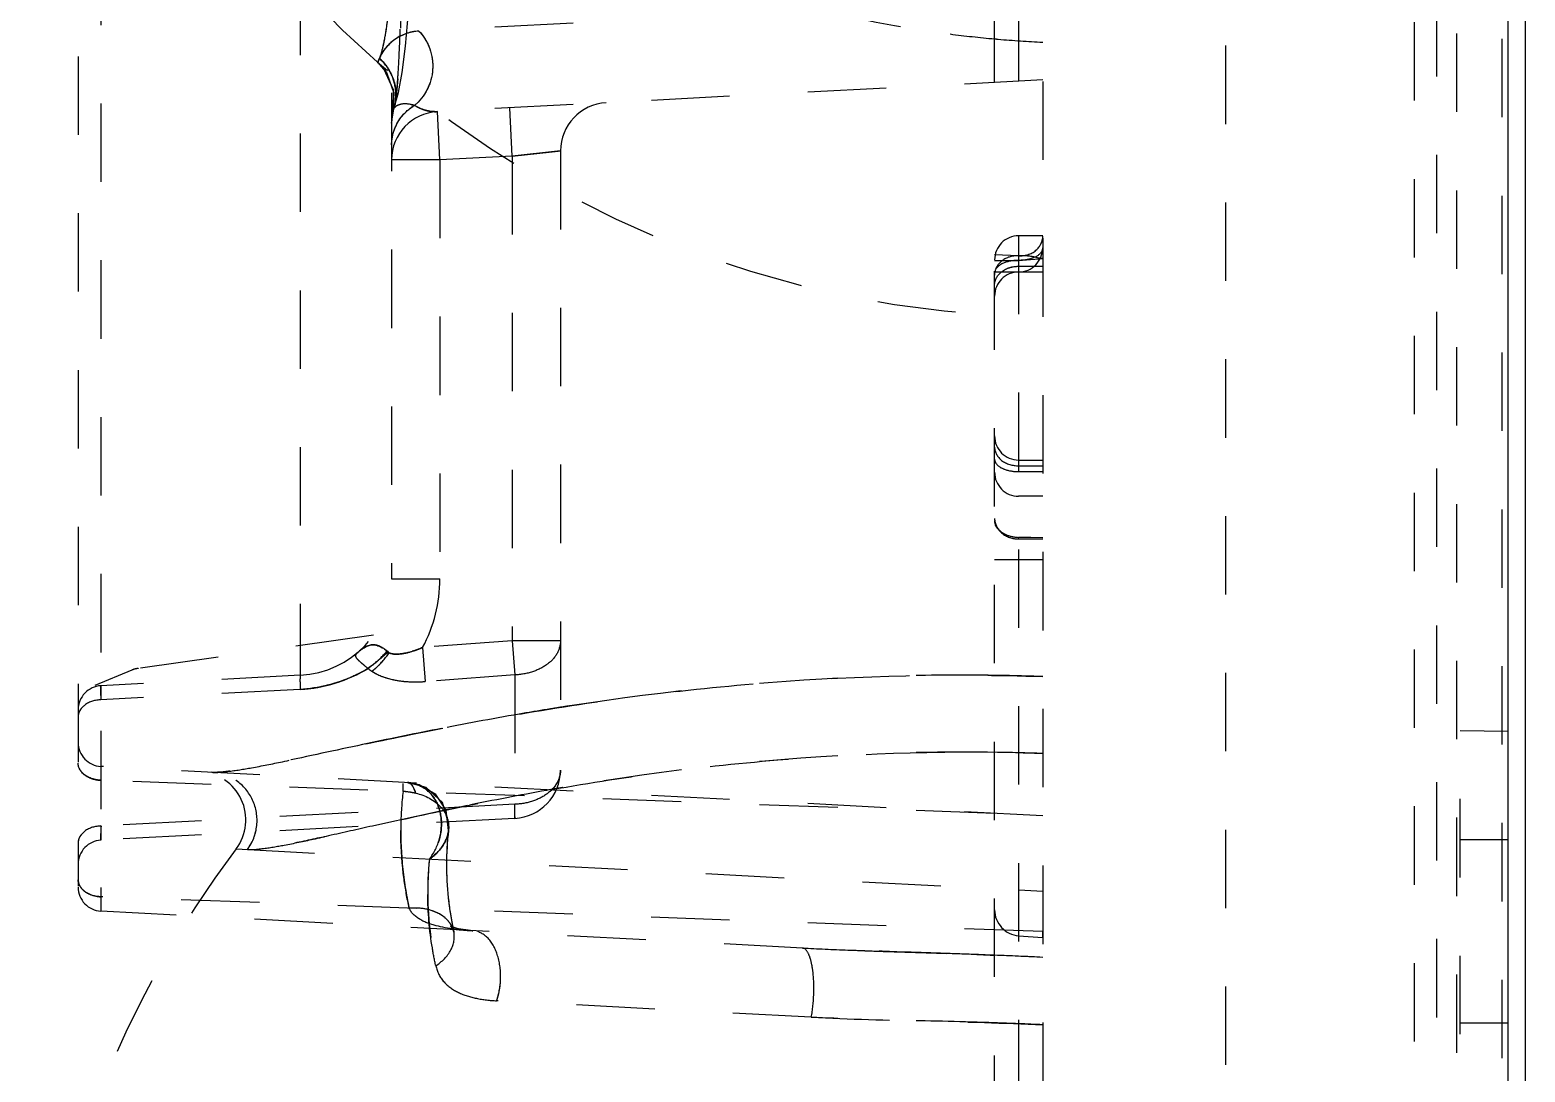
# Model space of a CAD drawing. Header units: millimetres. Extents: x -840 to 1682, y -9216 to -2117.
# Drawn here: x 212.55 to 243.7, y -6067.44 to -6045.72 of the extents above; entities that cross this region are included whole.
import ezdxf

# ---------------------------------------------------------------- set-up
doc = ezdxf.new("R2010")
doc.units = ezdxf.units.MM
doc.header["$LTSCALE"] = 16.335
doc.linetypes.add('HIDDEN', pattern=[0.2, 0.1, -0.1])
doc.layers.get('0').update_dxf_attribs({"linetype": 'CONTINUOUS'})
doc.layers.add('DEFAULT_2', color=8, linetype='HIDDEN')

msp = doc.modelspace()

# ---------------------------------------------------------------- linework, layer by layer
at = {"color": 7, "linetype": 'Continuous'}
for p, q in [((243.348, -6187.78), (243.348, -5847.78)), ((243.702, -5903.171), (243.702, -6112.384))]:
    msp.add_line(p, q, dxfattribs=at)
at = {"layer": 'DEFAULT_2', "color": 8, "linetype": 'HIDDEN'}
for p, q in [((241.875, -5901.313), (241.848, -6120.766)), ((241.39, -5901.816), (241.39, -6113.744)), ((243.225, -6112.885), (243.225, -5902.669)), ((242.273, -5911.853), (242.273, -6103.705)), ((237.461, -5912.105), (237.461, -6103.453)), ((233.652, -5916.119), (233.652, -6100.173)), ((232.647, -6046.819), (232.647, -5968.741)), ((220.084, -6011.097), (220.084, -6057.162)), ((213.552, -6020.14), (213.552, -6063.565)), ((214.028, -6021.121), (214.028, -6064.085)), ((233.149, -6035.425), (233.149, -6046.792)), ((218.179, -6041.349), (218.179, -6059.169)), ((233.652, -6045.068), (220.654, -6045.749)), ((220.225, -6047.027), (220.302, -6046.609)), ((233.652, -6046.766), (221.037, -6047.427)), ((220.139, -6047.338), (220.225, -6047.027)), ((220.084, -6047.664), (220.139, -6047.337)), ((220.11, -6047.385), (220.084, -6047.613)), ((220.139, -6047.338), (220.128, -6047.36)), ((220.139, -6047.338), (220.139, -6047.338)), ((221.089, -6048.431), (221.037, -6047.427)), ((222.597, -6048.352), (222.544, -6047.348)), ((221.089, -6048.431), (220.084, -6048.431)), ((222.597, -6048.352), (221.089, -6048.431)), ((221.089, -6048.431), (221.089, -6057.162)), ((223.602, -6048.247), (222.597, -6048.352)), ((222.597, -6048.352), (223.428, -6048.265)), ((222.597, -6048.352), (222.597, -6058.451)), ((223.428, -6048.265), (223.552, -6048.252)), ((223.552, -6048.252), (223.602, -6048.247)), ((223.602, -6048.247), (223.602, -6061.147)), ((233.149, -6050.013), (233.149, -6095.359)), ((233.652, -6050.013), (233.149, -6050.013)), ((232.647, -6094.857), (232.647, -6050.407)), ((233.149, -6050.43), (232.647, -6050.407)), ((232.647, -6050.526), (233.149, -6050.526)), ((233.149, -6050.526), (233.652, -6050.49)), ((232.647, -6050.767), (233.652, -6050.767)), ((233.149, -6050.649), (233.652, -6050.649)), ((233.149, -6054.686), (233.652, -6054.686)), ((233.149, -6054.804), (233.652, -6054.804)), ((233.149, -6054.927), (233.652, -6054.927)), ((233.652, -6055.44), (233.149, -6055.44)), ((233.401, -6056.302), (233.149, -6056.296)), ((233.149, -6056.329), (233.652, -6056.329)), ((233.652, -6056.308), (233.401, -6056.302)), ((232.647, -6056.758), (233.652, -6056.758)), ((220.084, -6057.162), (221.089, -6057.162)), ((219.705, -6058.336), (214.809, -6059.024)), ((222.597, -6058.451), (220.73, -6058.59)), ((220.73, -6058.59), (220.782, -6059.299)), ((222.597, -6058.451), (222.649, -6059.161)), ((223.602, -6058.451), (222.597, -6058.451)), ((214.672, -6059.06), (213.897, -6059.383)), ((218.179, -6059.169), (214.028, -6059.386)), ((222.649, -6059.161), (220.782, -6059.299)), ((222.649, -6059.161), (222.649, -6061.857)), ((218.179, -6059.463), (214.028, -6059.68)), ((242.348, -6076.448), (242.348, -6060.325)), ((243.348, -6060.34), (242.348, -6060.325)), ((233.652, -6062.098), (214.028, -6061.07)), ((232.647, -6062.047), (214.028, -6061.357)), ((220.322, -6061.59), (220.322, -6061.422)), ((220.659, -6061.449), (220.415, -6061.404)), ((221.005, -6061.654), (220.659, -6061.449)), ((221.22, -6061.982), (221.005, -6061.654)), ((221.275, -6062.273), (221.141, -6061.821)), ((223.361, -6061.558), (223.308, -6061.568)), ((222.649, -6061.857), (214.028, -6062.308)), ((221.269, -6062.406), (221.22, -6061.982)), ((222.649, -6062.151), (214.028, -6062.602)), ((221.268, -6062.409), (221.275, -6062.273)), ((221.269, -6062.406), (221.269, -6062.405)), ((243.348, -6062.597), (242.348, -6062.597)), ((216.843, -6062.787), (233.652, -6063.668)), ((233.652, -6064.51), (214.028, -6063.783)), ((228.643, -6064.851), (214.028, -6064.085)), ((221.325, -6064.406), (221.31, -6064.398)), ((221.335, -6064.41), (221.311, -6064.398)), ((221.466, -6064.452), (221.325, -6064.406)), ((221.371, -6064.487), (221.38, -6064.515)), ((221.374, -6064.494), (221.379, -6064.514)), ((221.379, -6064.514), (221.379, -6064.514)), ((221.726, -6064.488), (221.48, -6064.453)), ((221.777, -6064.491), (221.726, -6064.488)), ((233.149, -6064.597), (233.652, -6064.634)), ((233.651, -6064.634), (233.652, -6064.572)), ((233.652, -6064.572), (233.652, -6064.51)), ((230.555, -6064.928), (231.223, -6064.95)), ((231.223, -6064.95), (231.644, -6064.965)), ((232.279, -6064.988), (232.552, -6064.998)), ((232.552, -6064.998), (232.647, -6065.002)), ((232.732, -6065.005), (232.647, -6065.002)), ((228.828, -6066.294), (222.272, -6065.95)), ((243.348, -6066.416), (242.348, -6066.416))]:
    msp.add_line(p, q, dxfattribs=at)
for points in [[(220.302, -6046.609), (220.371, -6046.062), (220.433, -6045.354), (220.481, -6044.468), (220.51, -6043.39), (220.516, -6042.114)], [(219.795, -6046.402), (219.913, -6046.526), (220.119, -6046.968), (220.11, -6047.385)], [(219.795, -6046.402), (219.973, -6046.608), (220.128, -6047.031), (220.11, -6047.385)], [(219.795, -6046.402), (219.986, -6046.628), (220.13, -6047.04), (220.11, -6047.385)], [(221.141, -6061.821), (220.803, -6061.509), (220.414, -6061.404)], [(221.31, -6064.398), (221.32, -6064.406), (221.365, -6064.471), (221.374, -6064.494)], [(221.311, -6064.398), (221.316, -6064.402), (221.361, -6064.463), (221.371, -6064.487)], [(221.778, -6064.491), (221.493, -6064.457), (221.364, -6064.419)]]:
    msp.add_lwpolyline(points, dxfattribs=at)
for centre, radius, start, end in [((233.853, -6030.392), 21.306, 93.2449, 266.7551), ((220.703, -6046.707), 0.958, 92.9944, 160.197), ((234.813, -6021.766), 24.242, 262.6669, 264.8729), ((234.822, -6021.672), 24.336, 264.8716, 265.0508), ((234.826, -6021.624), 24.385, 265.0514, 267.24), ((219.175, -6047.069), 0.996, 5.0848, 27.0011), ((219.933, -6046.519), 1.001, 320.8614, 333.0803), ((221.088, -6047.653), 1.004, 163.0316, 179.9866), ((221.089, -6048.431), 1.005, 93, 180), ((220.282, -6048.27), 1.012, 74.0268, 77.8713), ((221.04, -6046.533), 0.901, 237.8897, 247.9168), ((224.607, -6048.247), 1.005, 93, 180), ((233.149, -6050.516), 0.502, 90, 180), ((233.149, -6050.264), 0.502, 270, 0), ((233, -6050.835), 0.354, 159.7427, 179.9679), ((233.149, -6051.269), 0.502, 90, 180), ((233.149, -6054.184), 0.502, 180, 270), ((233.149, -6054.938), 0.502, 180, 270), ((218.074, -6057.162), 2.01, 273, 0), ((218.074, -6057.162), 3.015, 331.7329, 0), ((218.651, -6057.581), 1.72, 314.7275, 320.8476), ((218.476, -6057.63), 1.889, 319.9172, 325.4805), ((219.927, -6056.785), 1.975, 287.9855, 290.8031), ((219.847, -6056.573), 2.201, 290.7977, 293.6334), ((214.892, -6059.621), 0.603, 98, 111.4547), ((218.023, -6056.471), 2.996, 273.0003, 301.3666), ((231.911, -6109.248), 50.082, 88.0079, 89.1597), ((214.054, -6059.888), 0.502, 93, 180), ((240.041, -6059.278), 26.016, 180.6841, 180.8852), ((240.114, -6059.277), 26.089, 180.6876, 180.885), ((218.016, -6056.41), 3.057, 273.0682, 281.5047), ((233.43, -6122.134), 63.068, 99.15917, 99.66159), ((233.207, -6120.759), 61.674, 98.9726, 99.15798), ((233.089, -6120.008), 60.915, 98.77086, 98.97263), ((232.816, -6118.221), 59.107, 98.01902, 98.77363), ((234.547, -6128.61), 69.639, 99.67305, 101.11512), ((214.054, -6060.568), 0.502, 180, 267), ((239.7, -6155), 96.528, 101.09705, 102.02848), ((232.025, -6106.969), 46.199, 87.9816, 89.2303), ((216.041, -6062.181), 1.005, 322.9724, 87), ((222.597, -6061.147), 1.005, 273, 0), ((214.054, -6060.667), 0.69, 262.6009, 267.865), ((233.488, -6118.824), 58.154, 99.73882, 99.8751), ((227.5, -6062.413), 7.226, 173.4605, 178.904), ((220.173, -6063.589), 2.004, 78.1322, 85.7539), ((220.181, -6063.493), 1.909, 83.0703, 85.7682), ((220.166, -6063.638), 2.054, 78.2193, 83.1491), ((234.566, -6124.815), 64.241, 100.09309, 101.59253), ((233.581, -6119.356), 58.694, 99.87513, 100.02727), ((241.496, -6158.246), 98.383, 101.9073, 102.51088), ((237.344, -6138.605), 78.308, 101.55588, 101.89964), ((232.904, -6062.615), 18.878, 179.0706, 179.5565), ((259.418, -6239.475), 181.566, 102.47931, 102.64087), ((227.606, -6062.416), 7.331, 178.894, 185.7742), ((227.538, -6063.129), 6.311, 173.4133, 186.1377), ((227.474, -6063.127), 6.248, 173.3666, 179.6536), ((220.666, -6062.333), 0.607, 10.5167, 16.9448), ((214.054, -6063.104), 0.502, 93.0002, 180.0035), ((233.853, -6075.617), 21.306, 142.9724, 269.4595), ((227.799, -6063.693), 6.963, 174.2604, 180.3361), ((227.83, -6062.393), 7.557, 185.8002, 192.4415), ((227.585, -6063.125), 6.358, 181.9135, 186.1358), ((214.054, -6063.583), 0.502, 180, 267), ((227.77, -6063.103), 6.544, 186.148, 191.5986), ((227.704, -6063.112), 6.478, 186.1335, 188.7128), ((227.823, -6063.094), 6.598, 188.7144, 191.588), ((220.904, -6064.62), 0.487, 12.6126, 27.2153), ((227.898, -6063.079), 6.674, 191.5836, 192.4202), ((221.952, -6060.084), 4.409, 262.3952, 264.5327), ((222.067, -6058.87), 5.628, 264.55, 267.0478), ((232.249, -5994.914), 70.03, 267.04841, 267.8254), ((234.885, -5928.39), 136.605, 267.77939, 267.92607), ((239.215, -5807.786), 257.288, 267.93442, 268.07102), ((223.679, -6293.388), 228.562, 87.84354, 88.00274), ((225.087, -6255.073), 190.221, 87.72251, 87.95478), ((226.981, -6207.352), 142.463, 87.31637, 87.72097), ((227.064, -6205.469), 140.578, 87.31424, 87.68963), ((229.611, -6155.182), 88.824, 87.39257, 88.04146)]:
    msp.add_arc(centre, radius, start, end, dxfattribs=at)
msp.add_ellipse((233.149, -6064.094), major_axis=(-0.362, 0.375), ratio=0.92858, start_param=0.766878, end_param=2.337674, dxfattribs=at)
for points, knots in [([(219.828, -6032.312), (219.895, -6034.045), (220.021, -6036.561), (220.134, -6039.768), (220.167, -6041.817), (220.145, -6043.524), (220.072, -6044.837), (219.983, -6045.668), (219.895, -6046.112), (219.852, -6046.262), (219.828, -6046.316)], [0, 0, 0, 0, 0.370856, 0.53831, 0.686003, 0.808857, 0.903183, 0.966978, 0.987274, 1, 1, 1, 1]), ([(220.139, -6047.337), (220.155, -6047.29), (220.175, -6047.149), (220.205, -6046.875), (220.231, -6046.473), (220.268, -6045.692), (220.296, -6044.425), (220.305, -6042.59), (220.286, -6040.383), (220.243, -6037.886), (220.186, -6035.19), (220.146, -6033.335), (220.128, -6032.39)], [0, 0, 0, 0, 0.009984, 0.02844, 0.055381, 0.090664, 0.185303, 0.309507, 0.458907, 0.627935, 0.810414, 1, 1, 1, 1]), ([(220.287, -6040.791), (220.301, -6042.022), (220.307, -6044.006), (220.266, -6045.992), (220.212, -6046.743)], [0, 0, 0, 0, 0.620552, 1, 1, 1, 1]), ([(220.49, -6040.843), (221.996, -6042.252), (225.595, -6044.491), (229.656, -6045.544), (231.719, -6045.81)], [0, 0, 0, 0, 0.497835, 1, 1, 1, 1]), ([(220.088, -6044.496), (220.073, -6044.728), (220.04, -6045.137), (219.977, -6045.673), (219.91, -6046.049), (219.859, -6046.247), (219.828, -6046.316)], [0, 0, 0, 0, 0.377124, 0.669487, 0.876625, 1, 1, 1, 1]), ([(220.654, -6045.749), (220.466, -6045.758), (220.087, -6045.896), (219.854, -6046.224), (219.795, -6046.402)], [0, 0, 0, 0, 0.500298, 1, 1, 1, 1]), ([(220.654, -6045.749), (220.479, -6045.758), (220.239, -6045.841), (220.02, -6046.028), (219.923, -6046.145), (219.861, -6046.247), (219.826, -6046.317), (219.81, -6046.362), (219.799, -6046.381), (219.8, -6046.4), (219.795, -6046.402)], [0, 0, 0, 0, 0.462249, 0.62451, 0.756376, 0.860621, 0.937041, 0.964348, 0.984064, 1, 1, 1, 1]), ([(220.654, -6045.749), (220.85, -6045.955), (221.062, -6046.552), (220.78, -6047.125), (220.56, -6047.297)], [0, 0, 0, 0, 0.504537, 1, 1, 1, 1]), ([(219.828, -6046.316), (219.823, -6046.328), (219.815, -6046.349), (219.802, -6046.377), (219.801, -6046.392), (219.793, -6046.401), (219.795, -6046.402)], [0, 0, 0, 0, 0.433041, 0.746462, 0.936351, 1, 1, 1, 1]), ([(219.828, -6046.316), (219.97, -6046.441), (220.187, -6046.778), (220.183, -6047.18), (220.128, -6047.36)], [0, 0, 0, 0, 0.500596, 1, 1, 1, 1]), ([(220.212, -6046.743), (220.203, -6046.875), (220.183, -6047.072), (220.161, -6047.273), (220.139, -6047.337)], [0, 0, 0, 0, 0.661477, 1, 1, 1, 1]), ([(220.084, -6048.12), (220.084, -6047.957), (220.174, -6047.624), (220.418, -6047.381), (220.56, -6047.297)], [0, 0, 0, 0, 0.496094, 1, 1, 1, 1]), ([(220.084, -6048.12), (220.084, -6047.957), (220.174, -6047.624), (220.418, -6047.381), (220.56, -6047.297)], [0, 0, 0, 0, 0.496093, 1, 1, 1, 1]), ([(220.56, -6047.297), (220.472, -6047.271), (220.337, -6047.247), (220.178, -6047.304), (220.137, -6047.356), (220.11, -6047.378), (220.11, -6047.385)], [0, 0, 0, 0, 0.564453, 0.820502, 0.95586, 1, 1, 1, 1]), ([(220.56, -6047.297), (220.472, -6047.271), (220.336, -6047.247), (220.179, -6047.304), (220.136, -6047.356), (220.11, -6047.378), (220.11, -6047.385)], [0, 0, 0, 0, 0.564446, 0.820491, 0.955853, 1, 1, 1, 1]), ([(220.11, -6047.385), (220.114, -6047.387), (220.118, -6047.362), (220.129, -6047.358), (220.137, -6047.35)], [0, 0, 0, 0, 0.249021, 1, 1, 1, 1]), ([(220.11, -6047.385), (220.114, -6047.387), (220.118, -6047.362), (220.129, -6047.358), (220.137, -6047.35)], [0, 0, 0, 0, 0.249012, 1, 1, 1, 1]), ([(220.11, -6047.385), (220.111, -6047.384), (220.119, -6047.372), (220.127, -6047.36), (220.137, -6047.35)], [0, 0, 0, 0, 0.062548, 1, 1, 1, 1]), ([(233.149, -6050.43), (233.275, -6050.436), (233.53, -6050.371), (233.652, -6050.129), (233.652, -6050.02)], [0, 0, 0, 0, 0.535926, 1, 1, 1, 1]), ([(233.652, -6050.264), (233.652, -6050.3), (233.602, -6050.407), (233.41, -6050.502), (233.243, -6050.526), (233.149, -6050.526)], [0, 0, 0, 0, 0.176011, 0.535957, 1, 1, 1, 1]), ([(233.149, -6050.43), (233.11, -6050.428), (232.964, -6050.435), (232.819, -6050.505), (232.747, -6050.584)], [0, 0, 0, 0, 0.2664, 1, 1, 1, 1]), ([(233.149, -6050.526), (233.111, -6050.526), (232.973, -6050.535), (232.832, -6050.573), (232.749, -6050.63)], [0, 0, 0, 0, 0.275511, 1, 1, 1, 1]), ([(232.647, -6051.034), (232.647, -6050.931), (232.787, -6050.707), (233.025, -6050.649), (233.149, -6050.649)], [0, 0, 0, 0, 0.453467, 1, 1, 1, 1]), ([(232.647, -6054.419), (232.647, -6054.522), (232.787, -6054.747), (233.025, -6054.804), (233.149, -6054.804)], [0, 0, 0, 0, 0.453467, 1, 1, 1, 1]), ([(232.647, -6054.665), (232.647, -6054.701), (232.696, -6054.808), (232.888, -6054.903), (233.055, -6054.927), (233.149, -6054.927)], [0, 0, 0, 0, 0.175996, 0.535884, 1, 1, 1, 1]), ([(232.647, -6055.9), (232.647, -6056.012), (232.773, -6056.254), (233.024, -6056.329), (233.149, -6056.329)], [0, 0, 0, 0, 0.472111, 1, 1, 1, 1]), ([(232.72, -6056.122), (232.73, -6056.134), (232.781, -6056.184), (232.844, -6056.22), (232.894, -6056.242)], [0, 0, 0, 0, 0.228869, 1, 1, 1, 1]), ([(219.359, -6058.707), (219.346, -6058.718), (219.311, -6058.772), (219.433, -6058.9), (219.521, -6058.968), (219.588, -6059.023)], [0, 0, 0, 0, 0.118962, 0.391288, 1, 1, 1, 1]), ([(219.585, -6059.021), (219.537, -6058.981), (219.463, -6058.92), (219.375, -6058.842), (219.336, -6058.787), (219.328, -6058.737), (219.349, -6058.716), (219.359, -6058.707)], [0, 0, 0, 0, 0.439751, 0.670916, 0.816388, 0.904639, 1, 1, 1, 1]), ([(219.359, -6058.707), (219.453, -6058.63), (219.682, -6058.447), (219.937, -6058.613), (220.033, -6058.701)], [0, 0, 0, 0, 0.483917, 1, 1, 1, 1]), ([(220.026, -6058.699), (219.972, -6058.649), (219.871, -6058.563), (219.61, -6058.501), (219.453, -6058.63), (219.359, -6058.707)], [0, 0, 0, 0, 0.290584, 0.519783, 1, 1, 1, 1]), ([(219.542, -6058.58), (219.526, -6058.588), (219.462, -6058.625), (219.403, -6058.671), (219.359, -6058.707)], [0, 0, 0, 0, 0.233972, 1, 1, 1, 1]), ([(219.585, -6059.021), (219.622, -6058.999), (219.769, -6058.898), (219.899, -6058.772), (219.984, -6058.667)], [0, 0, 0, 0, 0.240035, 1, 1, 1, 1]), ([(219.588, -6059.023), (219.663, -6058.978), (219.802, -6058.862), (219.939, -6058.748), (220.009, -6058.687)], [0, 0, 0, 0, 0.487565, 1, 1, 1, 1]), ([(219.673, -6059.086), (219.706, -6059.061), (219.841, -6058.947), (219.956, -6058.811), (220.032, -6058.701)], [0, 0, 0, 0, 0.236558, 1, 1, 1, 1]), ([(219.834, -6058.563), (219.851, -6058.571), (219.923, -6058.608), (219.987, -6058.658), (220.033, -6058.701)], [0, 0, 0, 0, 0.228191, 1, 1, 1, 1]), ([(220.73, -6058.59), (220.615, -6058.64), (220.438, -6058.702), (220.199, -6058.736), (220.077, -6058.724), (220.026, -6058.699)], [0, 0, 0, 0, 0.514284, 0.765284, 1, 1, 1, 1]), ([(223.602, -6058.451), (223.602, -6058.542), (223.545, -6058.737), (223.325, -6058.965), (223.014, -6059.116), (222.774, -6059.156), (222.649, -6059.161)], [0, 0, 0, 0, 0.210427, 0.445359, 0.711824, 1, 1, 1, 1]), ([(219.585, -6059.021), (219.609, -6059.006), (219.707, -6058.942), (219.798, -6058.866), (219.861, -6058.803)], [0, 0, 0, 0, 0.241471, 1, 1, 1, 1]), ([(219.588, -6059.023), (219.612, -6059.009), (219.712, -6058.946), (219.797, -6058.864), (219.865, -6058.806)], [0, 0, 0, 0, 0.241656, 1, 1, 1, 1]), ([(219.673, -6059.086), (219.695, -6059.069), (219.784, -6058.997), (219.865, -6058.914), (219.921, -6058.846)], [0, 0, 0, 0, 0.238927, 1, 1, 1, 1]), ([(216.34, -6061.191), (216.45, -6061.197), (216.728, -6061.17), (217.216, -6061.09), (217.854, -6060.962), (218.96, -6060.725), (220.599, -6060.372), (222.818, -6059.95), (225.308, -6059.572), (228.941, -6059.194), (231.753, -6059.13), (233.652, -6059.196)], [0, 0, 0, 0, 0.018926, 0.047537, 0.085091, 0.13063, 0.2416, 0.372922, 0.518516, 0.673791, 1, 1, 1, 1]), ([(218.179, -6059.169), (218.173, -6059.169), (218.181, -6059.209), (218.171, -6059.252), (218.178, -6059.351), (218.178, -6059.421), (218.179, -6059.463)], [0, 0, 0, 0, 0.067041, 0.261249, 0.57643, 1, 1, 1, 1]), ([(218.179, -6059.463), (218.307, -6059.456), (218.8, -6059.398), (219.278, -6059.217), (219.591, -6059.026)], [0, 0, 0, 0, 0.258855, 1, 1, 1, 1]), ([(219.595, -6059.029), (219.493, -6059.091), (219.049, -6059.314), (218.555, -6059.443), (218.179, -6059.463)], [0, 0, 0, 0, 0.241076, 1, 1, 1, 1]), ([(219.326, -6059.17), (219.271, -6059.196), (219.046, -6059.296), (218.808, -6059.369), (218.625, -6059.406)], [0, 0, 0, 0, 0.245044, 1, 1, 1, 1]), ([(219.673, -6059.086), (219.747, -6059.135), (220.095, -6059.298), (220.491, -6059.321), (220.782, -6059.299)], [0, 0, 0, 0, 0.234155, 1, 1, 1, 1]), ([(219.673, -6059.086), (219.706, -6059.108), (219.852, -6059.191), (220.015, -6059.24), (220.14, -6059.265)], [0, 0, 0, 0, 0.238104, 1, 1, 1, 1]), ([(232.645, -6059.172), (231.947, -6059.161), (229.248, -6059.178), (226.551, -6059.413), (224.57, -6059.692)], [0, 0, 0, 0, 0.25865, 1, 1, 1, 1]), ([(214.028, -6059.386), (214.026, -6059.387), (214.028, -6059.397), (214.025, -6059.408), (214.026, -6059.433), (214.025, -6059.482), (214.026, -6059.567), (214.027, -6059.639), (214.028, -6059.68)], [0, 0, 0, 0, 0.016895, 0.066179, 0.147596, 0.260413, 0.57565, 1, 1, 1, 1]), ([(214.027, -6059.591), (214.026, -6059.569), (214.026, -6059.507), (214.025, -6059.445), (214.026, -6059.404)], [0, 0, 0, 0, 0.345918, 1, 1, 1, 1]), ([(214.027, -6059.589), (214.026, -6059.568), (214.026, -6059.506), (214.025, -6059.444), (214.026, -6059.404)], [0, 0, 0, 0, 0.346272, 1, 1, 1, 1]), ([(214.028, -6059.68), (213.909, -6059.685), (213.69, -6059.737), (213.552, -6059.942), (213.552, -6060.035)], [0, 0, 0, 0, 0.55884, 1, 1, 1, 1]), ([(219.584, -6060.591), (219.018, -6060.711), (218.065, -6060.918), (217.109, -6061.116), (216.716, -6061.167)], [0, 0, 0, 0, 0.5938, 1, 1, 1, 1]), ([(217.079, -6062.799), (217.182, -6062.804), (217.441, -6062.778), (217.897, -6062.701), (218.493, -6062.576), (219.533, -6062.345), (221.084, -6061.995), (223.197, -6061.573), (225.584, -6061.19), (229.091, -6060.803), (231.812, -6060.734), (233.652, -6060.799)], [0, 0, 0, 0, 0.018444, 0.046306, 0.082976, 0.12762, 0.237154, 0.367863, 0.513763, 0.670141, 1, 1, 1, 1]), ([(232.645, -6060.775), (231.855, -6060.764), (228.843, -6060.8), (225.839, -6061.132), (223.651, -6061.508)], [0, 0, 0, 0, 0.262593, 1, 1, 1, 1]), ([(214.028, -6061.357), (213.909, -6061.352), (213.69, -6061.3), (213.552, -6061.095), (213.552, -6061.002)], [0, 0, 0, 0, 0.55884, 1, 1, 1, 1]), ([(213.615, -6061.174), (213.625, -6061.188), (213.674, -6061.241), (213.737, -6061.281), (213.788, -6061.303)], [0, 0, 0, 0, 0.235001, 1, 1, 1, 1]), ([(214.028, -6061.357), (213.986, -6061.355), (213.835, -6061.336), (213.683, -6061.262), (213.615, -6061.174)], [0, 0, 0, 0, 0.273304, 1, 1, 1, 1]), ([(216.716, -6061.167), (216.679, -6061.171), (216.554, -6061.186), (216.428, -6061.195), (216.34, -6061.191)], [0, 0, 0, 0, 0.302696, 1, 1, 1, 1]), ([(217.079, -6062.799), (217.186, -6062.656), (217.324, -6062.303), (217.232, -6061.75), (216.874, -6061.32), (216.517, -6061.2), (216.341, -6061.191)], [0, 0, 0, 0, 0.25102, 0.502107, 0.751765, 1, 1, 1, 1]), ([(223.602, -6061.147), (223.602, -6061.238), (223.545, -6061.433), (223.325, -6061.66), (223.014, -6061.812), (222.774, -6061.852), (222.649, -6061.857)], [0, 0, 0, 0, 0.210427, 0.445358, 0.711823, 1, 1, 1, 1]), ([(223.602, -6061.147), (223.602, -6061.184), (223.584, -6061.342), (223.493, -6061.484), (223.407, -6061.567)], [0, 0, 0, 0, 0.238749, 1, 1, 1, 1]), ([(220.416, -6061.404), (220.565, -6061.412), (220.877, -6061.539), (221.13, -6061.985), (221.135, -6062.519), (220.981, -6062.856), (220.87, -6062.998)], [0, 0, 0, 0, 0.224302, 0.464634, 0.728649, 1, 1, 1, 1]), ([(220.416, -6061.404), (220.433, -6061.405), (220.528, -6061.443), (220.563, -6061.551), (220.586, -6061.627)], [0, 0, 0, 0, 0.178562, 1, 1, 1, 1]), ([(220.586, -6061.627), (220.579, -6061.606), (220.556, -6061.536), (220.52, -6061.466), (220.481, -6061.433)], [0, 0, 0, 0, 0.303051, 1, 1, 1, 1]), ([(220.87, -6062.998), (220.967, -6062.873), (221.11, -6062.582), (221.144, -6062.113), (220.989, -6061.689), (220.76, -6061.502), (220.636, -6061.452)], [0, 0, 0, 0, 0.267095, 0.530172, 0.774931, 1, 1, 1, 1]), ([(220.45, -6064.021), (220.406, -6063.82), (220.263, -6063.019), (220.253, -6062.194), (220.322, -6061.59)], [0, 0, 0, 0, 0.252816, 1, 1, 1, 1]), ([(220.586, -6061.627), (220.78, -6061.668), (221.065, -6061.806), (221.261, -6062.137), (221.279, -6062.319), (221.269, -6062.405)], [0, 0, 0, 0, 0.530261, 0.768663, 1, 1, 1, 1]), ([(222.649, -6062.151), (222.656, -6062.15), (222.648, -6062.11), (222.657, -6062.067), (222.651, -6061.968), (222.651, -6061.898), (222.649, -6061.857)], [0, 0, 0, 0, 0.067041, 0.261249, 0.57643, 1, 1, 1, 1]), ([(222.653, -6062.116), (222.653, -6062.125), (222.651, -6062.133), (222.652, -6062.15), (222.649, -6062.151)], [0, 0, 0, 0, 0.739717, 1, 1, 1, 1]), ([(214.028, -6062.308), (213.909, -6062.313), (213.69, -6062.365), (213.552, -6062.57), (213.552, -6062.663)], [0, 0, 0, 0, 0.558839, 1, 1, 1, 1]), ([(214.028, -6062.308), (214.027, -6062.35), (214.026, -6062.422), (214.025, -6062.507), (214.026, -6062.556), (214.025, -6062.582), (214.028, -6062.592), (214.026, -6062.603), (214.028, -6062.602)], [0, 0, 0, 0, 0.424555, 0.740285, 0.853068, 0.934325, 0.983384, 1, 1, 1, 1]), ([(219.684, -6062.31), (219.379, -6062.378), (218.825, -6062.503), (218.08, -6062.665), (217.519, -6062.768), (217.202, -6062.805), (217.079, -6062.799)], [0, 0, 0, 0, 0.353043, 0.642719, 0.86054, 1, 1, 1, 1]), ([(220.87, -6062.998), (220.976, -6062.925), (221.158, -6062.755), (221.255, -6062.52), (221.269, -6062.406)], [0, 0, 0, 0, 0.526565, 1, 1, 1, 1]), ([(221.268, -6062.409), (221.261, -6062.465), (221.2, -6062.701), (221.022, -6062.893), (220.87, -6062.998)], [0, 0, 0, 0, 0.23398, 1, 1, 1, 1]), ([(214.028, -6062.602), (214.025, -6062.603), (214.029, -6062.584), (214.024, -6062.565), (214.027, -6062.52), (214.026, -6062.488), (214.026, -6062.468)], [0, 0, 0, 0, 0.064087, 0.254142, 0.567844, 1, 1, 1, 1]), ([(220.87, -6063), (220.815, -6063.553), (220.831, -6064.306), (220.964, -6065.038), (221.004, -6065.221)], [0, 0, 0, 0, 0.74724, 1, 1, 1, 1]), ([(214.028, -6063.783), (213.909, -6063.779), (213.69, -6063.727), (213.552, -6063.522), (213.552, -6063.428)], [0, 0, 0, 0, 0.55884, 1, 1, 1, 1]), ([(213.615, -6063.6), (213.625, -6063.614), (213.674, -6063.668), (213.737, -6063.707), (213.788, -6063.729)], [0, 0, 0, 0, 0.235001, 1, 1, 1, 1]), ([(221.004, -6065.221), (220.977, -6065.098), (220.882, -6064.608), (220.838, -6064.108), (220.836, -6063.734)], [0, 0, 0, 0, 0.252157, 1, 1, 1, 1]), ([(221.379, -6064.514), (221.362, -6064.436), (221.281, -6064.279), (221.061, -6064.114), (220.772, -6064.022), (220.56, -6064.013), (220.45, -6064.021)], [0, 0, 0, 0, 0.211532, 0.445221, 0.710469, 1, 1, 1, 1]), ([(221.778, -6064.491), (221.52, -6064.477), (221.139, -6064.437), (220.68, -6064.284), (220.489, -6064.122), (220.45, -6064.021)], [0, 0, 0, 0, 0.530398, 0.77666, 1, 1, 1, 1]), ([(221.336, -6064.396), (221.317, -6064.358), (221.213, -6064.206), (221.042, -6064.111), (220.908, -6064.069)], [0, 0, 0, 0, 0.230218, 1, 1, 1, 1]), ([(221.004, -6065.221), (221.131, -6065.137), (221.345, -6064.938), (221.407, -6064.638), (221.379, -6064.514)], [0, 0, 0, 0, 0.546261, 1, 1, 1, 1]), ([(222.272, -6065.95), (222.326, -6065.795), (222.38, -6065.466), (222.316, -6065.001), (222.125, -6064.626), (221.887, -6064.496), (221.778, -6064.491)], [0, 0, 0, 0, 0.287835, 0.570139, 0.809408, 1, 1, 1, 1]), ([(231.876, -6064.973), (231.605, -6064.963), (230.528, -6064.926), (229.45, -6064.893), (228.643, -6064.851)], [0, 0, 0, 0, 0.251231, 1, 1, 1, 1]), ([(228.828, -6066.294), (228.858, -6066.133), (228.89, -6065.81), (228.88, -6065.421), (228.831, -6065.143), (228.782, -6064.978), (228.705, -6064.854), (228.643, -6064.851)], [0, 0, 0, 0, 0.32499, 0.640397, 0.772013, 0.877207, 1, 1, 1, 1]), ([(221.004, -6065.221), (221.031, -6065.344), (221.151, -6065.579), (221.475, -6065.798), (221.858, -6065.913), (222.13, -6065.943), (222.272, -6065.95)], [0, 0, 0, 0, 0.240958, 0.477251, 0.729229, 1, 1, 1, 1]), ([(222.272, -6065.95), (222.285, -6065.913), (222.332, -6065.754), (222.354, -6065.588), (222.355, -6065.463)], [0, 0, 0, 0, 0.242411, 1, 1, 1, 1]), ([(228.828, -6066.294), (229.623, -6066.336), (231.232, -6066.365), (232.84, -6066.413), (233.652, -6066.45)], [0, 0, 0, 0, 0.495058, 1, 1, 1, 1]), ([(232.647, -6066.41), (232.004, -6066.388), (230.731, -6066.358), (229.458, -6066.327), (228.828, -6066.294)], [0, 0, 0, 0, 0.504725, 1, 1, 1, 1])]:
    msp.add_open_spline(points, degree=3, knots=knots, dxfattribs=at)
for points in [[(220.654, -6045.749), (220.753, -6045.853), (220.829, -6045.981), (220.877, -6046.116)], [(220.877, -6046.116), (220.926, -6046.254), (220.947, -6046.405), (220.938, -6046.552)], [(220.877, -6046.116), (220.926, -6046.254), (220.947, -6046.405), (220.938, -6046.551)], [(220.877, -6046.116), (220.926, -6046.254), (220.947, -6046.405), (220.938, -6046.551)], [(220.062, -6046.617), (220.004, -6046.504), (219.924, -6046.4), (219.828, -6046.316)], [(220.938, -6046.552), (220.929, -6046.696), (220.891, -6046.843), (220.825, -6046.972)], [(220.128, -6047.36), (220.165, -6047.239), (220.178, -6047.108), (220.167, -6046.982)], [(220.709, -6047.15), (220.665, -6047.204), (220.615, -6047.254), (220.56, -6047.297)], [(220.709, -6047.15), (220.665, -6047.204), (220.615, -6047.254), (220.56, -6047.297)], [(220.306, -6047.513), (220.378, -6047.428), (220.465, -6047.354), (220.56, -6047.297)], [(220.306, -6047.513), (220.378, -6047.428), (220.465, -6047.354), (220.56, -6047.297)], [(220.306, -6047.513), (220.378, -6047.428), (220.465, -6047.354), (220.56, -6047.297)], [(220.497, -6047.281), (220.518, -6047.286), (220.539, -6047.291), (220.56, -6047.297)], [(221.037, -6047.427), (220.872, -6047.436), (220.7, -6047.384), (220.56, -6047.297)], [(221.037, -6047.427), (220.872, -6047.436), (220.7, -6047.384), (220.56, -6047.297)], [(221.037, -6047.427), (220.872, -6047.436), (220.7, -6047.384), (220.56, -6047.297)], [(220.698, -6047.367), (220.749, -6047.388), (220.802, -6047.404), (220.856, -6047.415)], [(220.856, -6047.415), (220.915, -6047.426), (220.976, -6047.43), (221.037, -6047.427)], [(220.084, -6048.12), (220.084, -6047.905), (220.168, -6047.678), (220.306, -6047.513)], [(232.747, -6050.584), (232.713, -6050.621), (232.686, -6050.664), (232.669, -6050.711)], [(233.401, -6050.442), (233.318, -6050.429), (233.233, -6050.434), (233.149, -6050.43)], [(233.652, -6050.49), (233.567, -6050.486), (233.485, -6050.455), (233.401, -6050.442)], [(232.749, -6050.63), (232.718, -6050.651), (232.689, -6050.678), (232.669, -6050.711)], [(232.898, -6050.701), (232.976, -6050.666), (233.064, -6050.649), (233.149, -6050.649)], [(232.647, -6055.9), (232.647, -6055.985), (232.68, -6056.073), (232.732, -6056.139)], [(232.647, -6055.952), (232.647, -6055.982), (232.654, -6056.013), (232.666, -6056.04)], [(232.72, -6056.122), (232.698, -6056.098), (232.679, -6056.07), (232.666, -6056.04)], [(232.732, -6056.139), (232.776, -6056.195), (232.835, -6056.24), (232.898, -6056.271)], [(232.894, -6056.242), (232.975, -6056.276), (233.064, -6056.294), (233.152, -6056.296)], [(232.898, -6056.271), (232.975, -6056.309), (233.063, -6056.329), (233.149, -6056.329)], [(219.865, -6058.806), (219.912, -6058.766), (219.962, -6058.728), (220.009, -6058.687)], [(220.033, -6058.701), (220.11, -6058.738), (220.204, -6058.733), (220.289, -6058.722)], [(220.289, -6058.722), (220.373, -6058.711), (220.456, -6058.689), (220.537, -6058.663)], [(220.73, -6058.59), (220.659, -6058.62), (220.588, -6058.648), (220.514, -6058.67)], [(219.595, -6059.029), (219.508, -6059.081), (219.418, -6059.127), (219.326, -6059.17)], [(219.591, -6059.026), (219.617, -6059.048), (219.645, -6059.068), (219.673, -6059.086)], [(220.14, -6059.265), (220.239, -6059.286), (220.341, -6059.298), (220.443, -6059.303)], [(220.443, -6059.303), (220.556, -6059.309), (220.669, -6059.308), (220.782, -6059.299)], [(213.578, -6059.923), (213.561, -6059.958), (213.552, -6059.997), (213.552, -6060.035)], [(213.615, -6059.863), (213.6, -6059.881), (213.588, -6059.902), (213.578, -6059.923)], [(213.615, -6059.863), (213.6, -6059.881), (213.588, -6059.902), (213.578, -6059.923)], [(213.615, -6061.174), (213.577, -6061.126), (213.552, -6061.063), (213.552, -6061.002)], [(213.788, -6061.303), (213.844, -6061.328), (213.904, -6061.344), (213.965, -6061.351)], [(220.481, -6061.433), (220.463, -6061.418), (220.439, -6061.406), (220.416, -6061.404)], [(220.636, -6061.452), (220.566, -6061.425), (220.491, -6061.408), (220.416, -6061.404)], [(217.079, -6062.799), (217.165, -6062.684), (217.227, -6062.547), (217.257, -6062.407)], [(221.269, -6062.405), (221.276, -6062.345), (221.274, -6062.282), (221.263, -6062.222)], [(213.615, -6062.491), (213.577, -6062.539), (213.552, -6062.602), (213.552, -6062.663)], [(213.552, -6063.428), (213.552, -6063.489), (213.577, -6063.552), (213.615, -6063.6)], [(213.788, -6063.729), (213.863, -6063.762), (213.946, -6063.78), (214.028, -6063.783)]]:
    msp.add_open_spline(points, degree=3, dxfattribs=at)

doc.saveas('drawing.dxf')
